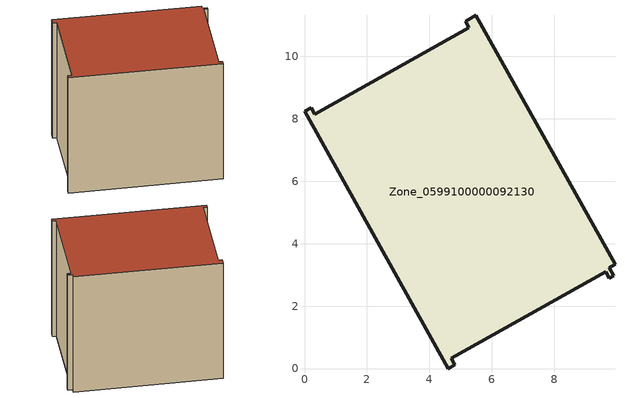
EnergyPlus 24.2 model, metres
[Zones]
Zone_0599100000092130
 floor ground (C_G): 9.76,3.23 9.91,2.97 9.77,2.89 9.65,3.1 4.7,0.33 4.82,0.12 4.6,0 0,8.24 0.21,8.36 0.33,8.15 5.27,10.92 5.16,11.13 5.5,11.31 9.95,3.34 z0
 wall outside (C_F): 4.6,0 4.82,0.12 4.7,0.33 9.65,3.1 9.77,2.89 9.91,2.97 9.76,3.23 9.95,3.34 5.5,11.31 5.16,11.13 5.27,10.92 0.33,8.15 0.21,8.36 0,8.24 4.6,0 z0:8.38
 roof outside (C_R): 9.91,2.97 9.76,3.23 9.95,3.34 5.5,11.31 5.16,11.13 5.27,10.92 0.33,8.15 0.21,8.36 0,8.24 4.6,0 4.82,0.12 4.7,0.33 9.65,3.1 9.77,2.89 z8.38
[BUILDING]
Pand.0599100000092130: North Axis=0; Terrain=City; Loads Convergence Tolerance Value=0.04; Temperature Convergence Tolerance Value=0.4; Solar Distribution=FullExterior; Maximum Number of Warmup Days=25; Minimum Number of Warmup Days=1
[Site:Location]
Rotterdam.The.Hague.AP_ZH_NLD Design_Conditions: Latitude=51.96; Longitude=4.45; Time Zone=1; Elevation=-4.5
[SITE:GROUNDTEMPERATURE:BUILDINGSURFACE]
18, 18, 18, 18, 18, 18, 18, 18, 18, 18, 18, 18
[MATERIAL] Thermal Absorptance=0.9; Solar Absorptance=0.7; Visible Absorptance=0.7
Name | Roughness | Thickness | Conductivity | Density | Specific Heat
G.TI.1965-1974 | MediumSmooth | 0.15 | 0.882353 | 540 | 1210
F.TI.1965-1974 | Rough | 0.3 | 0.697674 | 1920 | 840
R.TI.1965-1974 | MediumRough | 0.2 | 0.232558 | 1500 | 1000
[CONSTRUCTION]
C_G: G.TI.1965-1974
C_F: F.TI.1965-1974
C_R: R.TI.1965-1974
[ZONE]
Zone_0599100000092130: Type=1; Multiplier=1; Ceiling Height=Autocalculate; Volume=Autocalculate; Floor Area=autocalculate; Part of Total Floor Area=Yes
[ZONEINFILTRATION:DESIGNFLOWRATE]
Infil_Zone_0599100000092130: Zone or ZoneList or Space or SpaceList=Zone_0599100000092130; Schedule=AlwaysOn; Design Flow Rate Calculation Method=Flow/Area; Flow Rate per Floor Area=0.003; Constant Term Coefficient=1; Temperature Term Coefficient=0; Velocity Term Coefficient=0; Velocity Squared Term Coefficient=0
[HVACTEMPLATE:ZONE:IDEALLOADSAIRSYSTEM]
Zone_0599100000092130: Maximum Heating Supply Air Temperature=50; Minimum Cooling Supply Air Temperature=13; Maximum Heating Supply Air Humidity Ratio=0.0156; Minimum Cooling Supply Air Humidity Ratio=0.0077; Heating Limit=NoLimit; Cooling Limit=NoLimit; Dehumidification Control Type=ConstantSensibleHeatRatio; Cooling Sensible Heat Ratio=0.7; Dehumidification Setpoint=60; Humidification Control Type=None; Humidification Setpoint=30; Outdoor Air Method=None; Outdoor Air Flow Rate per Person=0.00944; Outdoor Air Flow Rate per Zone Floor Area=0; Outdoor Air Flow Rate per Zone=0; Demand Controlled Ventilation Type=None; Outdoor Air Economizer Type=NoEconomizer; Heat Recovery Type=None; Sensible Heat Recovery Effectiveness=0.7; Latent Heat Recovery Effectiveness=0.65
[ZONECONTROL:THERMOSTAT]
ThermostatControl_Zone_0599100000092130: Zone or ZoneList=Zone_0599100000092130; Control Type Schedule=DualSetpointControlType; Control 1=Thermostat_Zone_0599100000092130; Temperature Difference Between Cutout And Setpoint=0
[THERMOSTATSETPOINT:DUALSETPOINT]
Thermostat_Zone_0599100000092130: Heating Setpoint Temperature Schedule=HeatingSetpoint_Zone_0599100000092130; Cooling Setpoint Temperature Schedule=CoolingSetpoint_Zone_0599100000092130
[SCHEDULE:COMPACT]
HeatingSetpoint_Zone_0599100000092130: Through: 12/31, For: AllDays, Until: 24:00, 21
CoolingSetpoint_Zone_0599100000092130: Through: 12/31, For: AllDays, Until: 24:00, 24
DualSetpointControlType: Through: 12/31, For: AllDays, Until: 24:00, 4
AlwaysOn: Through: 12/31, For: AllDays, Until: 24:00, 1
